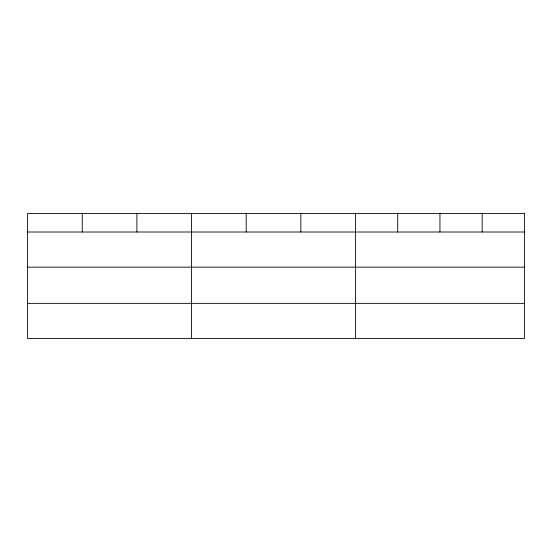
<?xml version="1.0" encoding="UTF-8"?>
<svg xmlns="http://www.w3.org/2000/svg" width="552" height="552" viewBox="0 0 552 552"><rect width="100%" height="100%" fill="white"/><g stroke="black" fill="none" stroke-linecap="round" stroke-linejoin="round"><path stroke-width="0.83" d="M27.6 232.012L524.4 232.012M27.6 267.154L524.4 267.154M27.6 303.358L524.4 303.358M482.172 213.5L482.172 232.012M439.944 213.5L439.944 232.012M397.716 213.5L397.716 232.012M355.488 213.5L355.488 338.5M300.84 213.5L300.84 232.012M246.192 213.5L246.192 232.012M191.544 213.5L191.544 338.5M136.896 213.5L136.896 232.012M82.248 213.5L82.248 232.012M524.4 213.5L27.6 213.5L27.6 338.5L524.4 338.5L524.4 213.5"/></g></svg>
